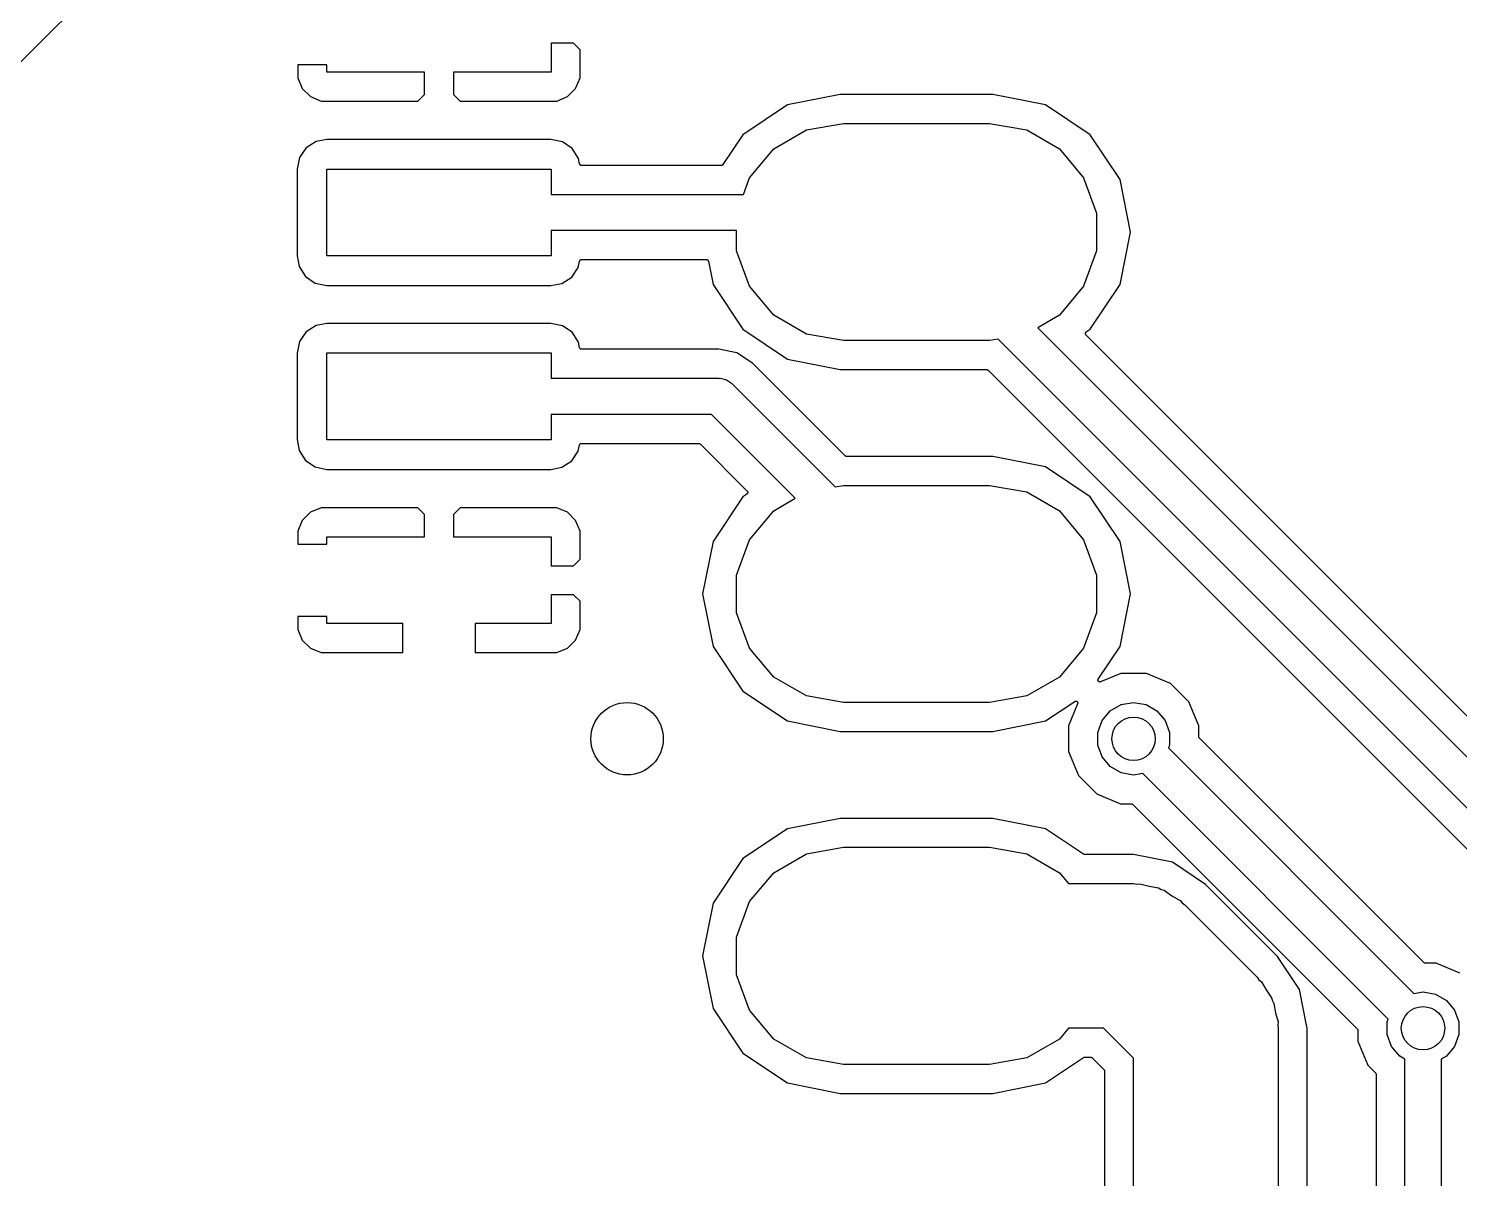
# Model space of a CAD drawing. Extents: x 0.3 to 75.7, y -92.7 to -0.5.
# Drawn here: x 60.86 to 70.75, y -70.04 to -62.09 of the extents above; entities that cross this region are included whole.
import ezdxf

# ---------------------------------------------------------------- set-up
doc = ezdxf.new("R2010")
doc.units = 0
doc.header["$MEASUREMENT"] = 0
doc.layers.add('BLACK', color=7, linetype='CONTINUOUS')

msp = doc.modelspace()

# ---------------------------------------------------------------- linework, layer by layer
at = {"layer": 'Black'}
for p, q in [((60.9103, -62.2261), (61.393, -61.7434)), ((60.0806, -63.0558), (60.9103, -62.2261)), ((60.9103, -62.2261), (60.9103, -62.2261)), ((64.475, -62.195), (64.475, -62.395)), ((64.6294, -62.195), (64.475, -62.195)), ((64.675, -62.2406), (64.6294, -62.195)), ((64.675, -62.4348), (64.675, -62.2406)), ((62.725, -62.345), (62.725, -62.4348)), ((62.925, -62.345), (62.725, -62.345)), ((62.925, -62.395), (62.925, -62.345)), ((62.725, -62.4348), (62.7554, -62.5083)), ((63.6, -62.395), (62.925, -62.395)), ((63.6, -62.5494), (63.6, -62.395)), ((64.475, -62.395), (63.8, -62.395)), ((63.8, -62.395), (63.8, -62.5494)), ((64.6446, -62.5083), (64.675, -62.4348)), ((62.7554, -62.5083), (62.8117, -62.5646)), ((62.8117, -62.5646), (62.8852, -62.595)), ((63.5544, -62.595), (63.6, -62.5494)), ((63.8, -62.5494), (63.8456, -62.595)), ((64.5148, -62.595), (64.5883, -62.5646)), ((64.5883, -62.5646), (64.6446, -62.5083)), ((66.4726, -62.55), (66.1079, -62.6225)), ((67.5274, -62.55), (66.4726, -62.55)), ((67.8921, -62.6225), (67.5274, -62.55)), ((62.8852, -62.595), (63.5544, -62.595)), ((63.8456, -62.595), (64.5148, -62.595)), ((66.1079, -62.6225), (65.7998, -62.8284)), ((68.2002, -62.8284), (67.8921, -62.6225)), ((66.2387, -62.7952), (66.4952, -62.75)), ((66.4952, -62.75), (67.5048, -62.75)), ((67.5048, -62.75), (67.7613, -62.7952)), ((62.851, -62.875), (62.7828, -62.9188)), ((62.9262, -62.8608), (62.851, -62.875)), ((64.4737, -62.8608), (62.9262, -62.8608)), ((64.5543, -62.8772), (64.4737, -62.8608)), ((64.6212, -62.9228), (64.5543, -62.8772)), ((65.7998, -62.8284), (65.6623, -63.0342)), ((66.0131, -62.9255), (66.2387, -62.7952)), ((67.7613, -62.7952), (67.9869, -62.9255)), ((68.4061, -63.1365), (68.2002, -62.8284)), ((62.7828, -62.9188), (62.7372, -62.9857)), ((64.665, -62.991), (64.6212, -62.9228)), ((65.8457, -63.125), (66.0131, -62.9255)), ((67.9869, -62.9255), (68.1543, -63.125)), ((62.7372, -62.9857), (62.7208, -63.0663)), ((62.7208, -63.0663), (62.7208, -63.6638)), ((62.925, -63.665), (62.925, -63.065)), ((62.925, -63.065), (64.475, -63.065)), ((64.475, -63.065), (64.475, -63.24)), ((64.6722, -63.0294), (64.665, -62.991)), ((64.673, -63.0314), (64.6722, -63.0294)), ((64.6738, -63.0335), (64.673, -63.0314)), ((64.6738, -63.0336), (64.6738, -63.0335)), ((64.6752, -63.0353), (64.6738, -63.0336)), ((64.6738, -63.0336), (64.6738, -63.0336)), ((64.6767, -63.037), (64.6752, -63.0353)), ((64.6768, -63.0371), (64.6767, -63.037)), ((64.6767, -63.037), (64.6767, -63.037)), ((64.6787, -63.0381), (64.6768, -63.0371)), ((64.6806, -63.0392), (64.6787, -63.0381)), ((64.6807, -63.0393), (64.6806, -63.0392)), ((64.6806, -63.0392), (64.6806, -63.0392)), ((64.6829, -63.0396), (64.6807, -63.0393)), ((64.685, -63.04), (64.6829, -63.0396)), ((65.6515, -63.04), (64.685, -63.04)), ((65.6533, -63.0397), (65.6515, -63.04)), ((65.6551, -63.0395), (65.6533, -63.0397)), ((65.6555, -63.0393), (65.6551, -63.0395)), ((65.6559, -63.0392), (65.6555, -63.0393)), ((65.6575, -63.0383), (65.6559, -63.0392)), ((65.6591, -63.0375), (65.6575, -63.0383)), ((65.6594, -63.0372), (65.6591, -63.0375)), ((65.6598, -63.037), (65.6594, -63.0372)), ((65.661, -63.0355), (65.6598, -63.037)), ((65.6623, -63.0342), (65.661, -63.0355)), ((65.8038, -63.24), (65.8457, -63.125)), ((68.1543, -63.125), (68.2434, -63.3698)), ((68.4784, -63.5), (68.4061, -63.1365)), ((64.475, -63.24), (65.8038, -63.24)), ((68.2434, -63.3698), (68.2434, -63.6302)), ((65.7566, -63.49), (64.475, -63.49)), ((64.475, -63.49), (64.475, -63.665)), ((65.7566, -63.6302), (65.7566, -63.49)), ((68.4061, -63.8635), (68.4784, -63.5)), ((62.7208, -63.6638), (62.735, -63.739)), ((64.475, -63.665), (62.925, -63.665)), ((65.8457, -63.875), (65.7566, -63.6302)), ((68.2434, -63.6302), (68.1543, -63.875)), ((62.735, -63.739), (62.7788, -63.8072)), ((64.6172, -63.8112), (64.6628, -63.7443)), ((64.6628, -63.7443), (64.6717, -63.7004)), ((64.6717, -63.7004), (64.6725, -63.6985)), ((64.6725, -63.6985), (64.6732, -63.6965)), ((64.6732, -63.6965), (64.6733, -63.6964)), ((64.6733, -63.6964), (64.6734, -63.6962)), ((64.6734, -63.6962), (64.6748, -63.6946)), ((64.6748, -63.6946), (64.6761, -63.693)), ((64.6761, -63.693), (64.6763, -63.693)), ((64.6763, -63.693), (64.6764, -63.6928)), ((64.6764, -63.6928), (64.6782, -63.6918)), ((64.6782, -63.6918), (64.68, -63.6908)), ((64.68, -63.6908), (64.6802, -63.6908)), ((64.6802, -63.6908), (64.6803, -63.6907)), ((64.6803, -63.6907), (64.6824, -63.6904)), ((64.6824, -63.6904), (64.6845, -63.69)), ((64.6845, -63.69), (65.5487, -63.69)), ((65.5487, -63.69), (65.5508, -63.6904)), ((65.5508, -63.6904), (65.5529, -63.6907)), ((65.5529, -63.6907), (65.553, -63.6908)), ((65.553, -63.6908), (65.5532, -63.6908)), ((65.5532, -63.6908), (65.555, -63.6918)), ((65.555, -63.6918), (65.5569, -63.6929)), ((65.5569, -63.6929), (65.5569, -63.693)), ((65.5569, -63.693), (65.5571, -63.693)), ((65.5571, -63.693), (65.5584, -63.6947)), ((65.5584, -63.6947), (65.5598, -63.6963)), ((65.5598, -63.6963), (65.5599, -63.6964)), ((65.5599, -63.6964), (65.56, -63.6965)), ((65.56, -63.6965), (65.5607, -63.6985)), ((65.5607, -63.6985), (65.5615, -63.7005)), ((65.5615, -63.7005), (65.5939, -63.8635)), ((62.7788, -63.8072), (62.8457, -63.8528)), ((62.8457, -63.8528), (62.9263, -63.8692)), ((64.4738, -63.8692), (64.549, -63.855)), ((64.549, -63.855), (64.6172, -63.8112)), ((65.5939, -63.8635), (65.7998, -64.1716)), ((68.2002, -64.1716), (68.4061, -63.8635)), ((62.9263, -63.8692), (64.4738, -63.8692)), ((66.0131, -64.0745), (65.8457, -63.875)), ((68.1543, -63.875), (67.9869, -64.0745)), ((62.851, -64.145), (62.7828, -64.1888)), ((62.9262, -64.1308), (62.851, -64.145)), ((64.4737, -64.1308), (62.9262, -64.1308)), ((64.5543, -64.1472), (64.4737, -64.1308)), ((64.6212, -64.1928), (64.5543, -64.1472)), ((66.2387, -64.2048), (66.0131, -64.0745)), ((67.9869, -64.0745), (67.8375, -64.1608)), ((67.8375, -64.1608), (71.5884, -67.9116)), ((62.7372, -64.2557), (62.7208, -64.3363)), ((62.7828, -64.1888), (62.7372, -64.2557)), ((64.665, -64.261), (64.6212, -64.1928)), ((64.6722, -64.2994), (64.665, -64.261)), ((65.7998, -64.1716), (66.1079, -64.3774)), ((66.4952, -64.25), (66.2387, -64.2048)), ((67.5048, -64.25), (66.4952, -64.25)), ((67.563, -64.2397), (67.5048, -64.25)), ((71.375, -68.0518), (67.563, -64.2397)), ((68.1663, -64.2021), (68.1665, -64.2)), ((68.1663, -64.2022), (68.1663, -64.2021)), ((68.1663, -64.2024), (68.1663, -64.2022)), ((68.1668, -64.2044), (68.1663, -64.2024)), ((68.1665, -64.2), (68.1667, -64.1979)), ((68.1667, -64.1977), (68.1668, -64.1976)), ((68.1667, -64.1979), (68.1667, -64.1977)), ((68.1668, -64.1976), (68.1677, -64.1957)), ((68.1673, -64.2065), (68.1668, -64.2044)), ((68.1674, -64.2066), (68.1673, -64.2065)), ((68.1675, -64.2067), (68.1674, -64.2066)), ((68.1687, -64.2084), (68.1675, -64.2067)), ((68.1677, -64.1957), (68.1686, -64.1938)), ((68.1686, -64.1938), (68.1687, -64.1937)), ((68.1687, -64.1937), (68.1688, -64.1935)), ((68.1698, -64.2102), (68.1687, -64.2084)), ((68.1688, -64.1935), (68.1703, -64.1921)), ((68.17, -64.2103), (68.1698, -64.2102)), ((68.17, -64.2104), (68.17, -64.2103)), ((71.5581, -67.5984), (68.17, -64.2104)), ((68.1703, -64.1921), (68.1718, -64.1906)), ((68.1718, -64.1906), (68.1719, -64.1905)), ((68.1719, -64.1905), (68.172, -64.1904)), ((68.172, -64.1904), (68.2002, -64.1716)), ((62.7208, -64.3363), (62.7208, -64.9338)), ((62.925, -64.935), (62.925, -64.335)), ((62.925, -64.335), (64.475, -64.335)), ((64.475, -64.335), (64.475, -64.51)), ((64.673, -64.3014), (64.6722, -64.2994)), ((64.6738, -64.3035), (64.673, -64.3014)), ((64.6738, -64.3036), (64.6738, -64.3035)), ((64.6752, -64.3053), (64.6738, -64.3036)), ((64.6738, -64.3036), (64.6738, -64.3036)), ((64.6767, -64.307), (64.6752, -64.3053)), ((64.6768, -64.3071), (64.6767, -64.307)), ((64.6767, -64.307), (64.6767, -64.307)), ((64.6787, -64.3081), (64.6768, -64.3071)), ((64.6806, -64.3092), (64.6787, -64.3081)), ((64.6807, -64.3093), (64.6806, -64.3092)), ((64.6806, -64.3092), (64.6806, -64.3092)), ((64.6829, -64.3096), (64.6807, -64.3093)), ((64.685, -64.31), (64.6829, -64.3096)), ((65.6337, -64.31), (64.685, -64.31)), ((65.7593, -64.335), (65.6337, -64.31)), ((65.8657, -64.4061), (65.7593, -64.335)), ((66.5058, -65.0462), (65.8657, -64.4061)), ((66.1079, -64.3774), (66.4726, -64.45)), ((66.4726, -64.45), (67.485, -64.45)), ((67.485, -64.45), (67.4856, -64.4501)), ((67.4856, -64.4501), (67.4861, -64.45)), ((67.4861, -64.45), (67.4878, -64.4505)), ((67.4878, -64.4505), (67.4894, -64.4508)), ((67.4894, -64.4508), (67.4899, -64.4511)), ((67.4899, -64.4511), (67.4905, -64.4512)), ((67.4905, -64.4512), (67.4919, -64.4522)), ((67.4919, -64.4522), (67.4934, -64.453)), ((67.4934, -64.453), (67.4937, -64.4535)), ((67.4937, -64.4535), (67.4942, -64.4538)), ((67.4942, -64.4538), (71.1712, -68.1308)), ((64.475, -64.51), (65.635, -64.51)), ((65.635, -64.51), (65.6404, -64.511)), ((65.6404, -64.511), (65.6459, -64.5105)), ((65.6459, -64.5105), (65.6617, -64.5147)), ((65.6617, -64.5147), (65.6778, -64.5175)), ((65.6778, -64.5175), (65.6825, -64.5203)), ((65.6825, -64.5203), (65.6878, -64.5217)), ((65.6878, -64.5217), (65.7012, -64.5311)), ((65.7012, -64.5311), (65.7153, -64.5392)), ((65.7153, -64.5392), (65.7189, -64.5435)), ((65.7189, -64.5435), (65.7234, -64.5466)), ((65.7234, -64.5466), (66.437, -65.2603)), ((65.5832, -64.76), (64.475, -64.76)), ((64.475, -64.76), (64.475, -64.935)), ((66.1625, -65.3392), (65.5832, -64.76)), ((62.7208, -64.9338), (62.735, -65.009)), ((64.475, -64.935), (62.925, -64.935)), ((62.735, -65.009), (62.7788, -65.0772)), ((64.6172, -65.0812), (64.6628, -65.0143)), ((64.6628, -65.0143), (64.6717, -64.9704)), ((64.6717, -64.9704), (64.6725, -64.9685)), ((64.6725, -64.9685), (64.6732, -64.9665)), ((64.6732, -64.9665), (64.6733, -64.9664)), ((64.6733, -64.9664), (64.6734, -64.9662)), ((64.6734, -64.9662), (64.6748, -64.9646)), ((64.6748, -64.9646), (64.6761, -64.963)), ((64.6761, -64.963), (64.6763, -64.963)), ((64.6763, -64.963), (64.6764, -64.9628)), ((64.6764, -64.9628), (64.6782, -64.9618)), ((64.6782, -64.9618), (64.68, -64.9608)), ((64.68, -64.9608), (64.6802, -64.9608)), ((64.6802, -64.9608), (64.6803, -64.9607)), ((64.6803, -64.9607), (64.6824, -64.9604)), ((64.6824, -64.9604), (64.6845, -64.96)), ((64.6845, -64.96), (65.495, -64.96)), ((65.495, -64.96), (65.4956, -64.9601)), ((65.4956, -64.9601), (65.4961, -64.96)), ((65.4961, -64.96), (65.4978, -64.9605)), ((65.4978, -64.9605), (65.4994, -64.9608)), ((65.4994, -64.9608), (65.4999, -64.9611)), ((65.4999, -64.9611), (65.5005, -64.9612)), ((65.5005, -64.9612), (65.5019, -64.9622)), ((65.5019, -64.9622), (65.5034, -64.963)), ((65.5034, -64.963), (65.5037, -64.9635)), ((65.5037, -64.9635), (65.5042, -64.9638)), ((65.5042, -64.9638), (65.83, -65.2896)), ((66.5063, -65.0465), (66.5058, -65.0462)), ((66.5066, -65.047), (66.5063, -65.0465)), ((66.5081, -65.0478), (66.5066, -65.047)), ((66.5095, -65.0488), (66.5081, -65.0478)), ((66.5101, -65.0489), (66.5095, -65.0488)), ((66.5106, -65.0492), (66.5101, -65.0489)), ((66.5122, -65.0495), (66.5106, -65.0492)), ((66.5139, -65.05), (66.5122, -65.0495)), ((66.5144, -65.0499), (66.5139, -65.05)), ((66.515, -65.05), (66.5144, -65.0499)), ((67.5274, -65.05), (66.515, -65.05)), ((67.8921, -65.1226), (67.5274, -65.05)), ((62.7788, -65.0772), (62.8457, -65.1228)), ((62.8457, -65.1228), (62.9263, -65.1392)), ((62.9263, -65.1392), (64.4738, -65.1392)), ((64.4738, -65.1392), (64.549, -65.125)), ((64.549, -65.125), (64.6172, -65.0812)), ((68.2002, -65.3284), (67.8921, -65.1226)), ((66.437, -65.2603), (66.4952, -65.25)), ((66.4952, -65.25), (67.5048, -65.25)), ((67.5048, -65.25), (67.7613, -65.2952)), ((65.7998, -65.3284), (65.5939, -65.6365)), ((65.828, -65.3096), (65.7998, -65.3284)), ((65.8281, -65.3095), (65.828, -65.3096)), ((65.8282, -65.3094), (65.8281, -65.3095)), ((65.8297, -65.3079), (65.8282, -65.3094)), ((65.8312, -65.3065), (65.8297, -65.3079)), ((65.83, -65.2896), (65.83, -65.2897)), ((65.83, -65.2897), (65.8302, -65.2898)), ((65.8302, -65.2898), (65.8313, -65.2915)), ((65.8313, -65.3063), (65.8312, -65.3065)), ((65.8313, -65.2915), (65.8325, -65.2933)), ((65.8314, -65.3062), (65.8313, -65.3063)), ((65.8323, -65.3043), (65.8314, -65.3062)), ((65.8332, -65.3024), (65.8323, -65.3043)), ((65.8325, -65.2933), (65.8326, -65.2934)), ((65.8326, -65.2934), (65.8327, -65.2935)), ((65.8327, -65.2935), (65.8332, -65.2956)), ((65.8332, -65.2956), (65.8337, -65.2976)), ((65.8333, -65.3023), (65.8332, -65.3024)), ((65.8335, -65.3), (65.8333, -65.3021)), ((65.8333, -65.3021), (65.8333, -65.3023)), ((65.8337, -65.2979), (65.8335, -65.3)), ((65.8337, -65.2976), (65.8337, -65.2978)), ((65.8337, -65.2978), (65.8337, -65.2979)), ((66.0131, -65.4255), (66.1625, -65.3392)), ((67.7613, -65.2952), (67.9869, -65.4255)), ((68.4061, -65.6365), (68.2002, -65.3284)), ((62.8117, -65.4354), (62.7554, -65.4917)), ((62.8852, -65.405), (62.8117, -65.4354)), ((63.5544, -65.405), (62.8852, -65.405)), ((63.6, -65.4506), (63.5544, -65.405)), ((63.8456, -65.405), (63.8, -65.4506)), ((64.5148, -65.405), (63.8456, -65.405)), ((64.5883, -65.4354), (64.5148, -65.405)), ((64.6446, -65.4917), (64.5883, -65.4354)), ((65.8457, -65.625), (66.0131, -65.4255)), ((67.9869, -65.4255), (68.1543, -65.625)), ((62.7554, -65.4917), (62.725, -65.5652)), ((63.6, -65.605), (63.6, -65.4506)), ((63.8, -65.4506), (63.8, -65.605)), ((64.675, -65.5652), (64.6446, -65.4917)), ((62.725, -65.5652), (62.725, -65.655)), ((62.925, -65.655), (62.925, -65.605)), ((62.925, -65.605), (63.6, -65.605)), ((63.8, -65.605), (64.475, -65.605)), ((64.475, -65.605), (64.475, -65.805)), ((64.675, -65.7594), (64.675, -65.5652)), ((65.5939, -65.6365), (65.5216, -66)), ((65.7566, -65.8698), (65.8457, -65.625)), ((68.1543, -65.625), (68.2434, -65.8698)), ((68.4784, -66), (68.4061, -65.6365)), ((62.725, -65.655), (62.925, -65.655)), ((64.475, -65.805), (64.6294, -65.805)), ((64.6294, -65.805), (64.675, -65.7594)), ((65.7566, -66.1302), (65.7566, -65.8698)), ((68.2434, -65.8698), (68.2434, -66.1302)), ((64.475, -66.005), (64.475, -66.205)), ((64.6294, -66.005), (64.475, -66.005)), ((64.675, -66.0506), (64.6294, -66.005)), ((65.5216, -66), (65.5939, -66.3635)), ((68.4061, -66.3635), (68.4784, -66)), ((64.675, -66.2448), (64.675, -66.0506)), ((65.8457, -66.375), (65.7566, -66.1302)), ((68.2434, -66.1302), (68.1543, -66.375)), ((62.725, -66.155), (62.725, -66.2448)), ((62.925, -66.155), (62.725, -66.155)), ((62.925, -66.205), (62.925, -66.155)), ((63.45, -66.205), (62.925, -66.205)), ((63.45, -66.405), (63.45, -66.205)), ((64.475, -66.205), (63.95, -66.205)), ((63.95, -66.205), (63.95, -66.405)), ((62.725, -66.2448), (62.7554, -66.3183)), ((62.7554, -66.3183), (62.8117, -66.3746)), ((64.5883, -66.3746), (64.6446, -66.3183)), ((64.6446, -66.3183), (64.675, -66.2448)), ((62.8117, -66.3746), (62.8852, -66.405)), ((62.8852, -66.405), (63.45, -66.405)), ((63.95, -66.405), (64.5148, -66.405)), ((64.5148, -66.405), (64.5883, -66.3746)), ((65.5939, -66.3635), (65.7998, -66.6716)), ((66.0131, -66.5745), (65.8457, -66.375)), ((68.1543, -66.375), (67.9869, -66.5745)), ((68.256, -66.5882), (68.4061, -66.3635)), ((66.2387, -66.7048), (66.0131, -66.5745)), ((67.9869, -66.5745), (67.7613, -66.7048)), ((68.2538, -66.5968), (68.2539, -66.5953)), ((68.254, -66.5975), (68.2538, -66.5968)), ((68.2539, -66.5937), (68.2541, -66.593)), ((68.2539, -66.5953), (68.2539, -66.5937)), ((68.2541, -66.5982), (68.254, -66.5975)), ((68.2541, -66.5923), (68.2548, -66.5909)), ((68.2541, -66.593), (68.2541, -66.5923)), ((68.2547, -66.5997), (68.2541, -66.5982)), ((68.2551, -66.6012), (68.2547, -66.5997)), ((68.2548, -66.5909), (68.2552, -66.5894)), ((68.2555, -66.6017), (68.2551, -66.6012)), ((68.2552, -66.5894), (68.2557, -66.5888)), ((68.2558, -66.6024), (68.2555, -66.6017)), ((68.2557, -66.5888), (68.256, -66.5882)), ((68.2568, -66.6035), (68.2558, -66.6024)), ((68.2578, -66.6048), (68.2568, -66.6035)), ((68.2584, -66.6052), (68.2578, -66.6048)), ((68.2588, -66.6057), (68.2584, -66.6052)), ((68.2602, -66.6064), (68.2588, -66.6057)), ((68.2615, -66.6073), (68.2602, -66.6064)), ((68.2622, -66.6075), (68.2615, -66.6073)), ((68.2628, -66.6078), (68.2622, -66.6075)), ((68.2644, -66.608), (68.2628, -66.6078)), ((68.2659, -66.6084), (68.2644, -66.608)), ((68.2666, -66.6083), (68.2659, -66.6084)), ((68.2673, -66.6084), (68.2666, -66.6083)), ((68.2688, -66.6081), (68.2673, -66.6084)), ((68.2704, -66.6079), (68.2688, -66.6081)), ((68.271, -66.6076), (68.2704, -66.6079)), ((68.2717, -66.6074), (68.271, -66.6076)), ((68.4109, -66.5499), (68.2717, -66.6074)), ((68.5899, -66.5501), (68.4109, -66.5499)), ((68.7552, -66.6187), (68.5899, -66.5501)), ((68.8817, -66.7454), (68.7552, -66.6187)), ((65.7998, -66.6716), (66.1079, -66.8774)), ((66.4952, -66.75), (66.2387, -66.7048)), ((67.7613, -66.7048), (67.5048, -66.75)), ((67.5048, -66.75), (66.4952, -66.75)), ((67.8921, -66.8774), (68.0938, -66.7427)), ((68.113, -66.7585), (68.0501, -66.9101)), ((68.0938, -66.7427), (68.0945, -66.7424)), ((68.0945, -66.7424), (68.095, -66.742)), ((68.095, -66.742), (68.0965, -66.7415)), ((68.0965, -66.7415), (68.0979, -66.7409)), ((68.0979, -66.7409), (68.0987, -66.7408)), ((68.0987, -66.7408), (68.0993, -66.7406)), ((68.0993, -66.7406), (68.1009, -66.7407)), ((68.1009, -66.7407), (68.1024, -66.7406)), ((68.1024, -66.7406), (68.1031, -66.7408)), ((68.1031, -66.7408), (68.1039, -66.7408)), ((68.1039, -66.7408), (68.1053, -66.7414)), ((68.1053, -66.7414), (68.1068, -66.7418)), ((68.1068, -66.7418), (68.1074, -66.7423)), ((68.1074, -66.7423), (68.108, -66.7425)), ((68.108, -66.7425), (68.1092, -66.7436)), ((68.1092, -66.7436), (68.1104, -66.7445)), ((68.1104, -66.7445), (68.1108, -66.7451)), ((68.1108, -66.7451), (68.1113, -66.7456)), ((68.1113, -66.7456), (68.1121, -66.747)), ((68.1121, -66.747), (68.1129, -66.7483)), ((68.1129, -66.7483), (68.1131, -66.749)), ((68.1132, -66.7578), (68.113, -66.7585)), ((68.1131, -66.749), (68.1134, -66.7496)), ((68.1135, -66.7571), (68.1132, -66.7578)), ((68.1134, -66.7496), (68.1136, -66.7511)), ((68.1137, -66.7556), (68.1135, -66.7571)), ((68.1136, -66.7511), (68.114, -66.7526)), ((68.114, -66.7541), (68.1137, -66.7556)), ((68.114, -66.7526), (68.1139, -66.7534)), ((68.1139, -66.7534), (68.114, -66.7541)), ((68.2827, -66.8745), (68.3387, -66.8078)), ((68.3387, -66.8078), (68.4142, -66.7642)), ((68.4142, -66.7642), (68.5, -66.749)), ((68.5, -66.749), (68.5858, -66.7642)), ((68.5858, -66.7642), (68.6613, -66.8078)), ((68.6613, -66.8078), (68.7173, -66.8745)), ((68.9501, -66.9109), (68.8817, -66.7454)), ((66.1079, -66.8774), (66.4726, -66.95)), ((67.5274, -66.95), (67.8921, -66.8774)), ((68.0501, -66.9101), (68.0499, -67.0891)), ((68.2529, -66.9564), (68.2827, -66.8745)), ((68.7173, -66.8745), (68.7471, -66.9564)), ((68.95, -66.985), (68.9501, -66.9109)), ((66.4726, -66.95), (67.5274, -66.95)), ((68.2529, -67.0436), (68.2529, -66.9564)), ((68.7471, -66.9564), (68.7471, -67.0436)), ((68.9501, -66.9856), (68.95, -66.985)), ((68.9501, -66.9861), (68.9501, -66.9856)), ((68.9505, -66.9878), (68.9501, -66.9861)), ((68.9508, -66.9894), (68.9505, -66.9878)), ((68.9511, -66.9899), (68.9508, -66.9894)), ((68.9512, -66.9905), (68.9511, -66.9899)), ((68.9522, -66.9919), (68.9512, -66.9905)), ((68.953, -66.9934), (68.9522, -66.9919)), ((68.9535, -66.9937), (68.953, -66.9934)), ((68.9538, -66.9942), (68.9535, -66.9937)), ((70.5058, -68.5462), (68.9538, -66.9942)), ((68.0499, -67.0891), (68.1183, -67.2546)), ((68.2827, -67.1255), (68.2529, -67.0436)), ((68.3387, -67.1922), (68.2827, -67.1255)), ((68.7471, -67.0436), (68.74, -67.0632)), ((68.74, -67.0632), (70.4369, -68.7602)), ((68.4142, -67.2358), (68.3387, -67.1922)), ((68.1183, -67.2546), (68.2448, -67.3813)), ((68.5, -67.251), (68.4142, -67.2358)), ((68.5631, -67.2398), (68.5, -67.251)), ((70.26, -68.9368), (68.5631, -67.2398)), ((68.2448, -67.3813), (68.4101, -67.4499)), ((68.4101, -67.4499), (68.485, -67.45)), ((68.485, -67.45), (68.4856, -67.4501)), ((68.4856, -67.4501), (68.4861, -67.45)), ((68.4861, -67.45), (68.4878, -67.4505)), ((68.4878, -67.4505), (68.4894, -67.4508)), ((68.4894, -67.4508), (68.4899, -67.4511)), ((68.4899, -67.4511), (68.4905, -67.4512)), ((68.4905, -67.4512), (68.4919, -67.4522)), ((68.4919, -67.4522), (68.4933, -67.453)), ((68.4933, -67.453), (68.4937, -67.4535)), ((68.4937, -67.4535), (68.4942, -67.4538)), ((68.4942, -67.4538), (70.0462, -69.0058)), ((66.1079, -67.6226), (65.7998, -67.8284)), ((66.4726, -67.55), (66.1079, -67.6226)), ((67.5274, -67.55), (66.4726, -67.55)), ((67.8921, -67.6226), (67.5274, -67.55)), ((68.1544, -67.7978), (67.8921, -67.6226)), ((66.0131, -67.9255), (66.2387, -67.7952)), ((66.2387, -67.7952), (66.4952, -67.75)), ((66.4952, -67.75), (67.5048, -67.75)), ((67.5048, -67.75), (67.7613, -67.7952)), ((67.7613, -67.7952), (67.9869, -67.9255)), ((68.1558, -67.7984), (68.1544, -67.7978)), ((68.1572, -67.7992), (68.1558, -67.7984)), ((68.1579, -67.7993), (68.1572, -67.7992)), ((68.1585, -67.7996), (68.1579, -67.7993)), ((68.1601, -67.7997), (68.1585, -67.7996)), ((68.1616, -67.8), (68.1601, -67.7997)), ((68.4987, -67.8), (68.1616, -67.8)), ((68.7678, -67.8535), (68.4987, -67.8)), ((65.7998, -67.8284), (65.5939, -68.1365)), ((68.9959, -68.0059), (68.7678, -67.8535)), ((65.8457, -68.125), (66.0131, -67.9255)), ((67.9869, -67.9255), (68.0494, -68)), ((68.0494, -68), (68.5, -68)), ((68.5, -68), (68.5217, -68.0038)), ((68.5217, -68.0038), (68.5436, -68.0019)), ((68.5436, -68.0019), (68.6067, -68.0188)), ((68.6067, -68.0188), (68.671, -68.0302)), ((69.4941, -68.5041), (68.9959, -68.0059)), ((68.671, -68.0302), (68.6901, -68.0412)), ((68.6901, -68.0412), (68.7113, -68.0468)), ((68.7113, -68.0468), (68.7648, -68.0843)), ((68.7648, -68.0843), (68.8214, -68.117)), ((68.8214, -68.117), (68.8355, -68.1338)), ((65.5939, -68.1365), (65.5216, -68.5)), ((65.7566, -68.3698), (65.8457, -68.125)), ((68.8355, -68.1338), (68.8536, -68.1464)), ((68.8536, -68.1464), (69.3536, -68.6464)), ((65.7566, -68.6302), (65.7566, -68.3698)), ((65.5216, -68.5), (65.5939, -68.8635)), ((69.6465, -68.7322), (69.4941, -68.5041)), ((70.5063, -68.5465), (70.5058, -68.5462)), ((70.5067, -68.547), (70.5063, -68.5465)), ((70.5081, -68.5478), (70.5067, -68.547)), ((70.5095, -68.5488), (70.5081, -68.5478)), ((70.5101, -68.5489), (70.5095, -68.5488)), ((70.5106, -68.5492), (70.5101, -68.5489)), ((70.5122, -68.5495), (70.5106, -68.5492)), ((70.5139, -68.55), (70.5122, -68.5495)), ((70.5144, -68.5499), (70.5139, -68.55)), ((70.515, -68.55), (70.5144, -68.5499)), ((70.5899, -68.5501), (70.515, -68.55)), ((70.7552, -68.6187), (70.5899, -68.5501)), ((65.8457, -68.875), (65.7566, -68.6302)), ((69.3536, -68.6464), (69.3662, -68.6645)), ((69.3662, -68.6645), (69.383, -68.6786)), ((69.383, -68.6786), (69.4157, -68.7352)), ((69.4157, -68.7352), (69.4532, -68.7887)), ((69.4532, -68.7887), (69.4588, -68.8099)), ((69.4588, -68.8099), (69.4698, -68.829)), ((69.7, -69.0013), (69.6465, -68.7322)), ((70.4369, -68.7602), (70.5, -68.749)), ((70.5, -68.749), (70.5858, -68.7642)), ((70.5858, -68.7642), (70.6613, -68.8078)), ((70.6613, -68.8078), (70.7173, -68.8745)), ((65.5939, -68.8635), (65.7998, -69.1716)), ((66.0131, -69.0745), (65.8457, -68.875)), ((69.4698, -68.829), (69.4812, -68.8933)), ((69.4812, -68.8933), (69.4981, -68.9564)), ((70.7173, -68.8745), (70.7471, -68.9564)), ((68.0494, -69), (67.9869, -69.0745)), ((68.2929, -69), (68.0494, -69)), ((68.5, -69.2071), (68.2929, -69)), ((69.4981, -68.9564), (69.4962, -68.9783)), ((69.4962, -68.9783), (69.5, -69)), ((69.5, -69), (69.5, -80.5)), ((69.7, -80.4987), (69.7, -69.0013)), ((70.0462, -69.0058), (70.0465, -69.0063)), ((70.0465, -69.0063), (70.047, -69.0066)), ((70.047, -69.0066), (70.0478, -69.0081)), ((70.0478, -69.0081), (70.0488, -69.0095)), ((70.2529, -68.9564), (70.26, -68.9368)), ((70.2529, -69.0436), (70.2529, -68.9564)), ((70.7471, -68.9564), (70.7471, -69.0436)), ((66.2387, -69.2048), (66.0131, -69.0745)), ((67.9869, -69.0745), (67.7613, -69.2048)), ((70.0488, -69.0095), (70.0489, -69.0101)), ((70.0489, -69.0101), (70.0492, -69.0106)), ((70.0492, -69.0106), (70.0495, -69.0122)), ((70.0495, -69.0122), (70.0499, -69.0139)), ((70.0499, -69.0139), (70.0499, -69.0144)), ((70.0499, -69.0144), (70.05, -69.015)), ((70.05, -69.015), (70.0499, -69.0891)), ((70.0499, -69.0891), (70.1183, -69.2546)), ((70.2827, -69.1255), (70.2529, -69.0436)), ((70.7471, -69.0436), (70.7173, -69.1255)), ((65.7998, -69.1716), (66.1079, -69.3774)), ((66.4952, -69.25), (66.2387, -69.2048)), ((67.7613, -69.2048), (67.5048, -69.25)), ((67.8921, -69.3774), (68.1544, -69.2022)), ((68.1544, -69.2022), (68.1558, -69.2016)), ((68.1558, -69.2016), (68.1572, -69.2008)), ((68.1572, -69.2008), (68.1579, -69.2007)), ((68.1579, -69.2007), (68.1585, -69.2004)), ((68.1585, -69.2004), (68.1601, -69.2003)), ((68.1601, -69.2003), (68.1616, -69.2)), ((68.1616, -69.2), (68.2047, -69.2)), ((68.2047, -69.2), (68.2052, -69.2001)), ((68.2052, -69.2001), (68.2058, -69.2)), ((68.2058, -69.2), (68.2074, -69.2005)), ((68.2074, -69.2005), (68.2091, -69.2008)), ((68.2091, -69.2008), (68.2096, -69.2011)), ((68.2096, -69.2011), (68.2102, -69.2012)), ((68.2102, -69.2012), (68.2115, -69.2022)), ((68.2115, -69.2022), (68.213, -69.203)), ((68.213, -69.203), (68.2134, -69.2035)), ((68.2134, -69.2035), (68.2139, -69.2038)), ((68.2139, -69.2038), (68.2962, -69.2861)), ((70.3387, -69.1922), (70.2827, -69.1255)), ((70.375, -69.2132), (70.3387, -69.1922)), ((70.6613, -69.1922), (70.625, -69.2132)), ((70.7173, -69.1255), (70.6613, -69.1922)), ((67.5048, -69.25), (66.4952, -69.25)), ((68.2962, -69.2861), (68.2965, -69.2866)), ((68.2965, -69.2866), (68.297, -69.287)), ((68.297, -69.287), (68.2978, -69.2885)), ((68.2978, -69.2885), (68.2988, -69.2898)), ((68.2988, -69.2898), (68.2989, -69.2904)), ((68.2989, -69.2904), (68.2992, -69.2909)), ((68.2992, -69.2909), (68.2995, -69.2926)), ((68.2995, -69.2926), (68.3, -69.2942)), ((68.3, -69.2942), (68.2999, -69.2948)), ((68.2999, -69.2948), (68.3, -69.2953)), ((68.3, -69.2953), (68.3, -70.4623)), ((68.5, -80.2929), (68.5, -69.2071)), ((70.1183, -69.2546), (70.1712, -69.3076)), ((70.375, -82.3482), (70.375, -69.2132)), ((70.625, -69.2132), (70.625, -82.4)), ((66.1079, -69.3774), (66.4726, -69.45)), ((67.5274, -69.45), (67.8921, -69.3774)), ((70.1712, -69.3076), (70.1715, -69.308)), ((70.1715, -69.308), (70.172, -69.3084)), ((70.172, -69.3084), (70.1728, -69.3099)), ((70.1728, -69.3099), (70.1738, -69.3113)), ((70.1738, -69.3113), (70.1739, -69.3118)), ((70.1739, -69.3118), (70.1742, -69.3123)), ((70.1742, -69.3123), (70.1745, -69.314)), ((70.1745, -69.314), (70.175, -69.3156)), ((70.175, -69.3156), (70.1749, -69.3162)), ((70.1749, -69.3162), (70.175, -69.3168)), ((70.175, -69.3168), (70.175, -82.26)), ((66.4726, -69.45), (67.5274, -69.45))]:
    msp.add_line(p, q, dxfattribs=at)
for centre, radius in [((65, -67), 0.25), ((68.5, -67), 0.15), ((70.5, -69), 0.15)]:
    msp.add_circle(centre, radius, dxfattribs=at)

doc.saveas('drawing.dxf')
